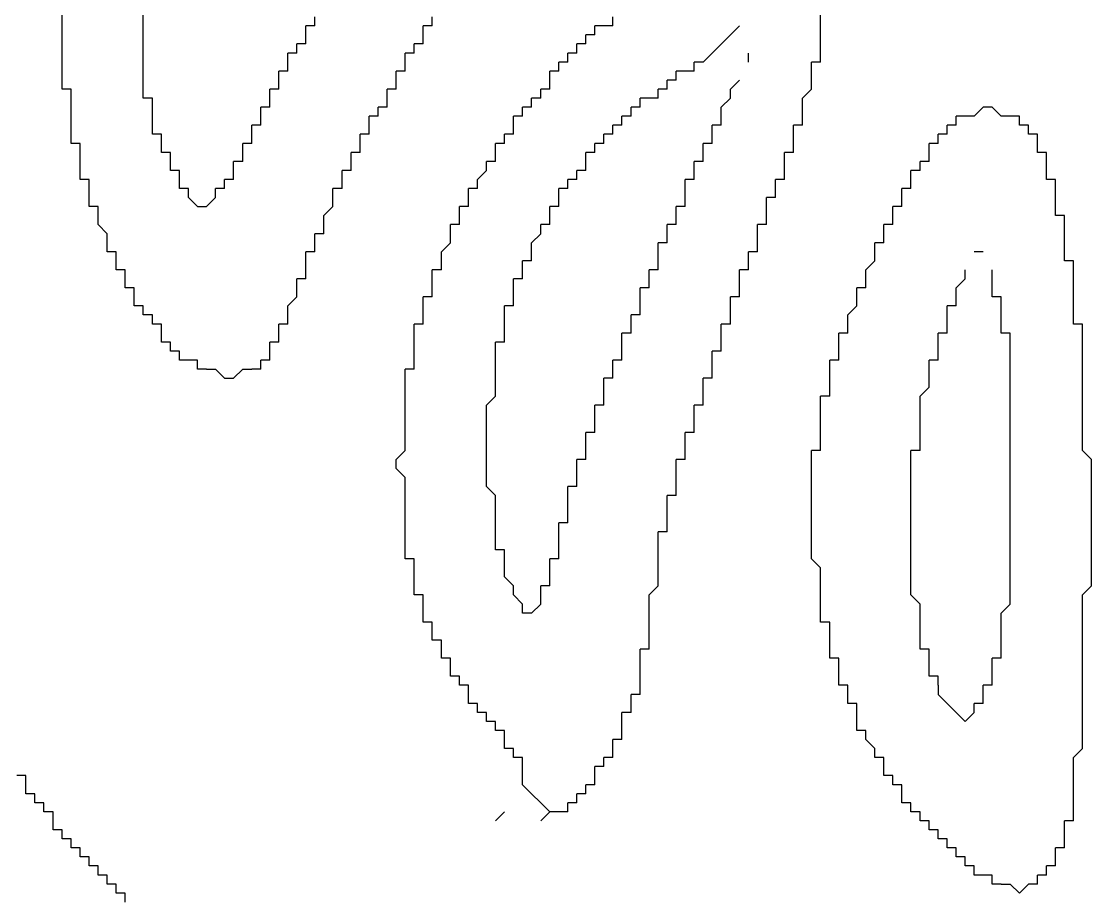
# Model space of a CAD drawing. Extents: x 0.04 to 6.31, y 0.06 to 5.55.
# Drawn here: x 1.422 to 2.656, y 1.453 to 2.464 of the extents above; entities that cross this region are included whole.
import ezdxf

# ---------------------------------------------------------------- set-up
doc = ezdxf.new("R2010")
doc.units = 0
doc.layers.get('0').update_dxf_attribs({"linetype": 'CONTINUOUS'})

msp = doc.modelspace()

# ---------------------------------------------------------------- linework, layer by layer
at = {"color": 7, "linetype": 'CONTINUOUS'}
for points in [[(2.34375, 2.427083), (2.34375, 2.489583), (2.354167, 2.5), (2.354167, 2.510417), (2.34375, 2.520833), (2.34375, 2.5625)], [(1.5625, 2.385417), (1.5625, 2.520833)], [(1.895833, 2.458333), (1.895833, 2.46875)], [(1.895833, 2.458333), (1.885417, 2.458333)], [(1.885417, 2.447917), (1.885417, 2.458333)], [(2.208333, 2.416667), (2.25, 2.458333)], [(1.885417, 2.4375), (1.885417, 2.447917)], [(1.885417, 2.4375), (1.875, 2.4375)], [(1.875, 2.427083), (1.875, 2.4375)], [(1.875, 2.427083), (1.864583, 2.427083)], [(1.864583, 2.416667), (1.864583, 2.427083)], [(2.34375, 2.416667), (2.34375, 2.427083)], [(1.864583, 2.40625), (1.864583, 2.416667)], [(2.208333, 2.416667), (2.197917, 2.416667)], [(2.197917, 2.40625), (2.197917, 2.416667)], [(2.34375, 2.416667), (2.333333, 2.416667)], [(2.333333, 2.40625), (2.333333, 2.416667)], [(1.864583, 2.40625), (1.854167, 2.40625)], [(1.854167, 2.395833), (1.854167, 2.40625)], [(1.854167, 2.385417), (1.854167, 2.395833)], [(2.177083, 2.395833), (2.166667, 2.395833)], [(2.166667, 2.385417), (2.166667, 2.395833)], [(2.1875, 2.40625), (2.177083, 2.40625)], [(2.177083, 2.395833), (2.177083, 2.40625)], [(2.197917, 2.40625), (2.1875, 2.40625)], [(2.322917, 2.354167), (2.322917, 2.375), (2.333333, 2.385417), (2.333333, 2.40625)], [(1.5625, 2.375), (1.5625, 2.385417)], [(1.854167, 2.385417), (1.84375, 2.385417)], [(1.84375, 2.375), (1.84375, 2.385417)], [(2.166667, 2.385417), (2.15625, 2.385417)], [(2.15625, 2.375), (2.15625, 2.385417)], [(1.84375, 2.364583), (1.84375, 2.375)], [(2.145833, 2.375), (2.135417, 2.375)], [(2.135417, 2.364583), (2.135417, 2.375)], [(2.15625, 2.375), (2.145833, 2.375)], [(1.84375, 2.364583), (1.833333, 2.364583)], [(1.833333, 2.354167), (1.833333, 2.364583)], [(2.135417, 2.364583), (2.125, 2.364583)], [(2.125, 2.354167), (2.125, 2.364583)], [(1.833333, 2.354167), (1.822917, 2.354167)], [(1.822917, 2.34375), (1.822917, 2.354167)], [(2.125, 2.354167), (2.114583, 2.354167)], [(2.114583, 2.34375), (2.114583, 2.354167)], [(2.322917, 2.34375), (2.322917, 2.354167)], [(1.572917, 2.333333), (1.572917, 2.34375)], [(1.822917, 2.333333), (1.8125, 2.333333)], [(1.8125, 2.322917), (1.8125, 2.333333)], [(1.822917, 2.333333), (1.822917, 2.34375)], [(2.104167, 2.333333), (2.09375, 2.333333)], [(2.09375, 2.322917), (2.09375, 2.333333)], [(2.114583, 2.34375), (2.104167, 2.34375)], [(2.104167, 2.333333), (2.104167, 2.34375)], [(2.322917, 2.34375), (2.3125, 2.34375)], [(2.3125, 2.333333), (2.3125, 2.34375)], [(2.3125, 2.322917), (2.3125, 2.333333)], [(1.583333, 2.3125), (1.583333, 2.322917)], [(1.8125, 2.3125), (1.8125, 2.322917)], [(2.09375, 2.322917), (2.083333, 2.322917)], [(2.083333, 2.3125), (2.083333, 2.322917)], [(2.3125, 2.3125), (2.3125, 2.322917)], [(1.8125, 2.3125), (1.802083, 2.3125)], [(1.802083, 2.302083), (1.802083, 2.3125)], [(2.083333, 2.3125), (2.072917, 2.3125)], [(2.072917, 2.302083), (2.072917, 2.3125)], [(2.3125, 2.3125), (2.302083, 2.3125)], [(2.302083, 2.302083), (2.302083, 2.3125)], [(1.802083, 2.291667), (1.802083, 2.302083)], [(2.072917, 2.291667), (2.072917, 2.302083)], [(2.302083, 2.291667), (2.302083, 2.302083)], [(2.604167, 2.291667), (2.604167, 2.302083)], [(1.802083, 2.291667), (1.791667, 2.291667)], [(1.791667, 2.28125), (1.791667, 2.291667)], [(2.072917, 2.291667), (2.0625, 2.291667)], [(2.0625, 2.28125), (2.0625, 2.291667)], [(2.302083, 2.28125), (2.302083, 2.291667)], [(2.604167, 2.28125), (2.604167, 2.291667)], [(1.791667, 2.270833), (1.791667, 2.28125)], [(2.0625, 2.28125), (2.052083, 2.28125)], [(2.052083, 2.270833), (2.052083, 2.28125)], [(2.302083, 2.28125), (2.291667, 2.28125)], [(2.291667, 2.270833), (2.291667, 2.28125)], [(1.770833, 2.229167), (1.770833, 2.239583), (1.78125, 2.25), (1.78125, 2.260417)], [(1.791667, 2.270833), (1.78125, 2.270833)], [(1.78125, 2.260417), (1.78125, 2.270833)], [(2.052083, 2.270833), (2.041667, 2.270833)], [(2.041667, 2.260417), (2.041667, 2.270833)], [(2.041667, 2.25), (2.041667, 2.260417)], [(2.291667, 2.260417), (2.28125, 2.260417)], [(2.28125, 2.25), (2.28125, 2.260417)], [(2.291667, 2.260417), (2.291667, 2.270833)], [(2.614583, 2.25), (2.614583, 2.270833)], [(2.041667, 2.25), (2.03125, 2.25)], [(2.03125, 2.239583), (2.03125, 2.25)], [(2.28125, 2.239583), (2.28125, 2.25)], [(2.614583, 2.239583), (2.614583, 2.25)], [(2.03125, 2.229167), (2.03125, 2.239583)], [(2.28125, 2.229167), (2.28125, 2.239583)], [(1.770833, 2.21875), (1.770833, 2.229167)], [(2.03125, 2.229167), (2.020833, 2.229167)], [(2.020833, 2.21875), (2.020833, 2.229167)], [(2.28125, 2.229167), (2.270833, 2.229167)], [(2.270833, 2.21875), (2.270833, 2.229167)], [(2.625, 2.197917), (2.625, 2.229167)], [(1.770833, 2.21875), (1.760417, 2.21875)], [(1.760417, 2.208333), (1.760417, 2.21875)], [(2.010417, 2.197917), (2.010417, 2.208333), (2.020833, 2.21875)], [(2.270833, 2.208333), (2.270833, 2.21875)], [(1.760417, 2.197917), (1.75, 2.197917)], [(1.75, 2.1875), (1.75, 2.197917)], [(1.760417, 2.197917), (1.760417, 2.208333)], [(2.010417, 2.1875), (2.010417, 2.197917)], [(2.270833, 2.197917), (2.260417, 2.197917)], [(2.260417, 2.1875), (2.260417, 2.197917)], [(2.270833, 2.197917), (2.270833, 2.208333)], [(2.53125, 2.197917), (2.520833, 2.197917)], [(2.625, 2.1875), (2.625, 2.197917)], [(1.75, 2.177083), (1.75, 2.1875)], [(2.010417, 2.1875), (2, 2.1875)], [(2, 2.177083), (2, 2.1875)], [(2.260417, 2.177083), (2.260417, 2.1875)], [(2.635417, 2.1875), (2.625, 2.1875)], [(2.635417, 2.177083), (2.635417, 2.1875)], [(1.75, 2.166667), (1.75, 2.177083)], [(2, 2.166667), (2, 2.177083)], [(2.260417, 2.177083), (2.25, 2.177083)], [(2.25, 2.166667), (2.25, 2.177083)], [(2.5, 2.145833), (2.5, 2.15625), (2.510417, 2.166667), (2.510417, 2.177083)], [(2.635417, 2.125), (2.635417, 2.177083)], [(1.75, 2.166667), (1.739583, 2.166667)], [(1.739583, 2.15625), (1.739583, 2.166667)], [(2, 2.166667), (1.989583, 2.166667)], [(1.989583, 2.15625), (1.989583, 2.166667)], [(2.25, 2.15625), (2.25, 2.166667)], [(1.729167, 2.125), (1.729167, 2.135417), (1.739583, 2.145833), (1.739583, 2.15625)], [(1.989583, 2.145833), (1.989583, 2.15625)], [(2.25, 2.145833), (2.25, 2.15625)], [(1.989583, 2.135417), (1.989583, 2.145833)], [(2.25, 2.145833), (2.239583, 2.145833)], [(2.239583, 2.135417), (2.239583, 2.145833)], [(2.5, 2.135417), (2.5, 2.145833)], [(1.729167, 2.114583), (1.729167, 2.125)], [(1.989583, 2.135417), (1.979167, 2.135417)], [(1.979167, 2.125), (1.979167, 2.135417)], [(1.979167, 2.104167), (1.979167, 2.125)], [(2.239583, 2.125), (2.239583, 2.135417)], [(2.239583, 2.114583), (2.239583, 2.125)], [(2.5, 2.135417), (2.489583, 2.135417)], [(2.489583, 2.125), (2.489583, 2.135417)], [(2.489583, 2.114583), (2.489583, 2.125)], [(2.635417, 2.114583), (2.635417, 2.125)], [(1.729167, 2.114583), (1.71875, 2.114583)], [(1.71875, 2.104167), (1.71875, 2.114583)], [(2.239583, 2.114583), (2.229167, 2.114583)], [(2.229167, 2.104167), (2.229167, 2.114583)], [(2.489583, 2.104167), (2.489583, 2.114583)], [(2.645833, 2.114583), (2.635417, 2.114583)], [(1.71875, 2.09375), (1.71875, 2.104167)], [(1.979167, 2.09375), (1.979167, 2.104167)], [(2.229167, 2.09375), (2.229167, 2.104167)], [(2.489583, 2.104167), (2.479167, 2.104167)], [(2.479167, 2.09375), (2.479167, 2.104167)], [(2.635417, 1.552083), (2.635417, 1.614583), (2.645833, 1.625), (2.645833, 1.802083), (2.65625, 1.8125), (2.65625, 1.958333), (2.645833, 1.96875), (2.645833, 2.104167)], [(1.71875, 2.09375), (1.708333, 2.09375)], [(1.708333, 2.083333), (1.708333, 2.09375)], [(1.979167, 2.09375), (1.96875, 2.09375)], [(1.96875, 2.083333), (1.96875, 2.09375)], [(2.229167, 2.083333), (2.229167, 2.09375)], [(2.479167, 2.083333), (2.479167, 2.09375)], [(1.708333, 2.072917), (1.708333, 2.083333)], [(1.96875, 1.864583), (1.96875, 1.916667), (1.958333, 1.927083), (1.958333, 2.020833), (1.96875, 2.03125), (1.96875, 2.083333)], [(2.229167, 2.083333), (2.21875, 2.083333)], [(2.21875, 2.072917), (2.21875, 2.083333)], [(2.479167, 2.072917), (2.479167, 2.083333)], [(1.635417, 2.0625), (1.645833, 2.0625), (1.65625, 2.052083), (1.666667, 2.052083), (1.677083, 2.0625), (1.6875, 2.0625)], [(1.697917, 2.0625), (1.6875, 2.0625)], [(1.708333, 2.072917), (1.697917, 2.072917)], [(1.697917, 2.0625), (1.697917, 2.072917)], [(2.21875, 2.0625), (2.21875, 2.072917)], [(2.21875, 2.052083), (2.21875, 2.0625)], [(2.458333, 1.979167), (2.458333, 2.03125), (2.46875, 2.041667), (2.46875, 2.0625)], [(2.479167, 2.072917), (2.46875, 2.072917)], [(2.46875, 2.0625), (2.46875, 2.072917)], [(2.21875, 2.052083), (2.208333, 2.052083)], [(2.208333, 2.041667), (2.208333, 2.052083)], [(2.208333, 2.03125), (2.208333, 2.041667)], [(2.208333, 2.020833), (2.208333, 2.03125)], [(2.208333, 2.020833), (2.197917, 2.020833)], [(2.197917, 2.010417), (2.197917, 2.020833)], [(2.197917, 2), (2.197917, 2.010417)], [(2.197917, 1.989583), (2.197917, 2)], [(2.197917, 1.989583), (2.1875, 1.989583)], [(2.1875, 1.979167), (2.1875, 1.989583)], [(2.1875, 1.96875), (2.1875, 1.979167)], [(2.458333, 1.96875), (2.458333, 1.979167)], [(2.1875, 1.958333), (2.1875, 1.96875)], [(2.458333, 1.96875), (2.447917, 1.96875)], [(2.447917, 1.958333), (2.447917, 1.96875)], [(2.1875, 1.958333), (2.177083, 1.958333)], [(2.177083, 1.947917), (2.177083, 1.958333)], [(2.458333, 1.75), (2.458333, 1.791667), (2.447917, 1.802083), (2.447917, 1.958333)], [(2.177083, 1.927083), (2.177083, 1.947917)], [(2.177083, 1.916667), (2.177083, 1.927083)], [(2.177083, 1.916667), (2.166667, 1.916667)], [(2.166667, 1.90625), (2.166667, 1.916667)], [(2.166667, 1.885417), (2.166667, 1.90625)], [(2.166667, 1.875), (2.166667, 1.885417)], [(1.96875, 1.854167), (1.96875, 1.864583)], [(2.145833, 1.75), (2.145833, 1.802083), (2.15625, 1.8125), (2.15625, 1.864583)], [(2.166667, 1.875), (2.15625, 1.875)], [(2.15625, 1.864583), (2.15625, 1.875)], [(2.145833, 1.739583), (2.145833, 1.75)], [(2.458333, 1.739583), (2.458333, 1.75)], [(2.145833, 1.739583), (2.135417, 1.739583)], [(2.135417, 1.729167), (2.135417, 1.739583)], [(2.135417, 1.697917), (2.135417, 1.729167)], [(2.46875, 1.71875), (2.46875, 1.729167)], [(2.46875, 1.708333), (2.46875, 1.71875)], [(2.135417, 1.6875), (2.135417, 1.697917)], [(2.135417, 1.6875), (2.125, 1.6875)], [(2.125, 1.677083), (2.125, 1.6875)], [(2.125, 1.666667), (2.114583, 1.666667)], [(2.114583, 1.65625), (2.114583, 1.666667)], [(2.125, 1.666667), (2.125, 1.677083)], [(2.114583, 1.645833), (2.114583, 1.65625)], [(2.114583, 1.635417), (2.114583, 1.645833)], [(2.114583, 1.635417), (2.104167, 1.635417)], [(2.104167, 1.625), (2.104167, 1.635417)], [(2.104167, 1.614583), (2.104167, 1.625)], [(2.104167, 1.614583), (2.09375, 1.614583)], [(2.09375, 1.604167), (2.09375, 1.614583)], [(2.09375, 1.604167), (2.083333, 1.604167)], [(2.083333, 1.59375), (2.083333, 1.604167)], [(2.083333, 1.583333), (2.083333, 1.59375)], [(2.083333, 1.583333), (2.072917, 1.583333)], [(2.072917, 1.572917), (2.072917, 1.583333)], [(2.072917, 1.572917), (2.0625, 1.572917)], [(2.0625, 1.5625), (2.0625, 1.572917)], [(2.0625, 1.5625), (2.052083, 1.5625)], [(2.052083, 1.552083), (2.052083, 1.5625)], [(2.020833, 1.541667), (2.03125, 1.552083)], [(2.041667, 1.552083), (2.03125, 1.552083)], [(2.052083, 1.552083), (2.041667, 1.552083)], [(2.635417, 1.541667), (2.635417, 1.552083)], [(2.635417, 1.541667), (2.625, 1.541667)], [(2.625, 1.53125), (2.625, 1.541667)], [(2.625, 1.520833), (2.625, 1.53125)], [(2.625, 1.510417), (2.625, 1.520833)], [(2.625, 1.510417), (2.614583, 1.510417)], [(2.614583, 1.5), (2.614583, 1.510417)], [(2.614583, 1.489583), (2.614583, 1.5)], [(2.614583, 1.489583), (2.604167, 1.489583)], [(2.604167, 1.479167), (2.604167, 1.489583)], [(2.604167, 1.479167), (2.59375, 1.479167)], [(2.59375, 1.46875), (2.59375, 1.479167)], [(2.552083, 1.46875), (2.5625, 1.46875), (2.572917, 1.458333), (2.583333, 1.46875)], [(2.59375, 1.46875), (2.583333, 1.46875)]]:
    msp.add_lwpolyline(points, dxfattribs=at)
at = {"color": 255, "linetype": 'CONTINUOUS'}
for points in [[(1.46875, 2.395833), (1.46875, 2.520833)], [(1.760417, 2.458333), (1.760417, 2.46875)], [(2.104167, 2.458333), (2.104167, 2.46875)], [(1.760417, 2.458333), (1.75, 2.458333)], [(1.75, 2.447917), (1.75, 2.458333)], [(2.09375, 2.458333), (2.083333, 2.458333)], [(2.083333, 2.447917), (2.083333, 2.458333)], [(2.104167, 2.458333), (2.09375, 2.458333)], [(1.75, 2.4375), (1.75, 2.447917)], [(2.083333, 2.447917), (2.072917, 2.447917)], [(2.072917, 2.4375), (2.072917, 2.447917)], [(1.75, 2.4375), (1.739583, 2.4375)], [(1.739583, 2.427083), (1.739583, 2.4375)], [(2.072917, 2.4375), (2.0625, 2.4375)], [(2.0625, 2.427083), (2.0625, 2.4375)], [(1.739583, 2.427083), (1.729167, 2.427083)], [(1.729167, 2.416667), (1.729167, 2.427083)], [(2.0625, 2.427083), (2.052083, 2.427083)], [(2.052083, 2.416667), (2.052083, 2.427083)], [(1.729167, 2.40625), (1.729167, 2.416667)], [(2.052083, 2.416667), (2.041667, 2.416667)], [(2.041667, 2.40625), (2.041667, 2.416667)], [(1.46875, 2.385417), (1.46875, 2.395833)], [(1.729167, 2.40625), (1.71875, 2.40625)], [(1.71875, 2.395833), (1.71875, 2.40625)], [(1.71875, 2.385417), (1.71875, 2.395833)], [(2.041667, 2.40625), (2.03125, 2.40625)], [(2.03125, 2.395833), (2.03125, 2.40625)], [(2.03125, 2.385417), (2.03125, 2.395833)], [(2.229167, 2.354167), (2.229167, 2.364583), (2.239583, 2.375), (2.239583, 2.385417), (2.25, 2.395833)], [(1.479167, 2.385417), (1.46875, 2.385417)], [(1.71875, 2.385417), (1.708333, 2.385417)], [(1.708333, 2.375), (1.708333, 2.385417)], [(2.03125, 2.385417), (2.020833, 2.385417)], [(2.020833, 2.375), (2.020833, 2.385417)], [(1.479167, 2.333333), (1.479167, 2.375)], [(1.708333, 2.364583), (1.708333, 2.375)], [(2.020833, 2.375), (2.010417, 2.375)], [(2.010417, 2.364583), (2.010417, 2.375)], [(1.708333, 2.364583), (1.697917, 2.364583)], [(1.697917, 2.354167), (1.697917, 2.364583)], [(2.010417, 2.364583), (2, 2.364583)], [(2, 2.354167), (2, 2.364583)], [(2.5625, 2.354167), (2.552083, 2.354167), (2.541667, 2.364583), (2.53125, 2.364583), (2.520833, 2.354167), (2.510417, 2.354167)], [(1.697917, 2.34375), (1.697917, 2.354167)], [(2, 2.354167), (1.989583, 2.354167)], [(1.989583, 2.34375), (1.989583, 2.354167)], [(2.229167, 2.34375), (2.229167, 2.354167)], [(2.510417, 2.354167), (2.5, 2.354167)], [(2.5, 2.34375), (2.5, 2.354167)], [(1.479167, 2.322917), (1.479167, 2.333333)], [(1.697917, 2.34375), (1.6875, 2.34375)], [(1.6875, 2.333333), (1.6875, 2.34375)], [(1.6875, 2.322917), (1.6875, 2.333333)], [(1.989583, 2.333333), (1.979167, 2.333333)], [(1.979167, 2.322917), (1.979167, 2.333333)], [(1.989583, 2.333333), (1.989583, 2.34375)], [(2.229167, 2.34375), (2.21875, 2.34375)], [(2.21875, 2.333333), (2.21875, 2.34375)], [(2.21875, 2.322917), (2.21875, 2.333333)], [(2.489583, 2.333333), (2.479167, 2.333333)], [(2.479167, 2.322917), (2.479167, 2.333333)], [(2.5, 2.34375), (2.489583, 2.34375)], [(2.489583, 2.333333), (2.489583, 2.34375)], [(1.489583, 2.322917), (1.479167, 2.322917)], [(1.6875, 2.322917), (1.677083, 2.322917)], [(1.677083, 2.3125), (1.677083, 2.322917)], [(1.979167, 2.322917), (1.96875, 2.322917)], [(1.96875, 2.3125), (1.96875, 2.322917)], [(2.21875, 2.322917), (2.208333, 2.322917)], [(2.208333, 2.3125), (2.208333, 2.322917)], [(2.479167, 2.322917), (2.46875, 2.322917)], [(2.46875, 2.3125), (2.46875, 2.322917)], [(1.489583, 2.291667), (1.489583, 2.3125)], [(1.677083, 2.302083), (1.677083, 2.3125)], [(1.96875, 2.302083), (1.96875, 2.3125)], [(2.208333, 2.302083), (2.208333, 2.3125)], [(2.46875, 2.302083), (2.46875, 2.3125)], [(1.677083, 2.302083), (1.666667, 2.302083)], [(1.666667, 2.291667), (1.666667, 2.302083)], [(1.96875, 2.302083), (1.958333, 2.302083)], [(1.958333, 2.291667), (1.958333, 2.302083)], [(2.208333, 2.302083), (2.197917, 2.302083)], [(2.197917, 2.291667), (2.197917, 2.302083)], [(2.46875, 2.302083), (2.458333, 2.302083)], [(2.458333, 2.291667), (2.458333, 2.302083)], [(1.489583, 2.28125), (1.489583, 2.291667)], [(1.666667, 2.28125), (1.666667, 2.291667)], [(1.947917, 2.28125), (1.958333, 2.291667)], [(2.197917, 2.28125), (2.197917, 2.291667)], [(2.458333, 2.291667), (2.447917, 2.291667)], [(2.447917, 2.28125), (2.447917, 2.291667)], [(1.5, 2.28125), (1.489583, 2.28125)], [(1.5, 2.270833), (1.5, 2.28125)], [(1.666667, 2.28125), (1.65625, 2.28125)], [(1.65625, 2.270833), (1.65625, 2.28125)], [(1.947917, 2.270833), (1.947917, 2.28125)], [(2.197917, 2.28125), (2.1875, 2.28125)], [(2.1875, 2.270833), (2.1875, 2.28125)], [(2.447917, 2.270833), (2.447917, 2.28125)], [(1.5, 2.260417), (1.5, 2.270833)], [(1.5, 2.25), (1.5, 2.260417)], [(1.65625, 2.270833), (1.645833, 2.270833)], [(1.645833, 2.260417), (1.645833, 2.270833)], [(1.947917, 2.270833), (1.9375, 2.270833)], [(1.9375, 2.260417), (1.9375, 2.270833)], [(1.9375, 2.25), (1.9375, 2.260417)], [(2.1875, 2.260417), (2.1875, 2.270833)], [(2.1875, 2.25), (2.1875, 2.260417)], [(2.447917, 2.270833), (2.4375, 2.270833)], [(2.4375, 2.260417), (2.4375, 2.270833)], [(2.4375, 2.25), (2.4375, 2.260417)], [(1.510417, 2.25), (1.5, 2.25)], [(1.9375, 2.25), (1.927083, 2.25)], [(1.927083, 2.239583), (1.927083, 2.25)], [(2.1875, 2.25), (2.177083, 2.25)], [(2.177083, 2.239583), (2.177083, 2.25)], [(2.4375, 2.25), (2.427083, 2.25)], [(2.427083, 2.239583), (2.427083, 2.25)], [(1.520833, 2.208333), (1.520833, 2.21875), (1.510417, 2.229167), (1.510417, 2.239583)], [(1.927083, 2.229167), (1.927083, 2.239583)], [(2.177083, 2.229167), (2.177083, 2.239583)], [(2.427083, 2.229167), (2.427083, 2.239583)], [(1.927083, 2.229167), (1.916667, 2.229167)], [(1.916667, 2.21875), (1.916667, 2.229167)], [(2.177083, 2.229167), (2.166667, 2.229167)], [(2.166667, 2.21875), (2.166667, 2.229167)], [(2.427083, 2.229167), (2.416667, 2.229167)], [(2.416667, 2.21875), (2.416667, 2.229167)], [(1.90625, 2.1875), (1.90625, 2.197917), (1.916667, 2.208333), (1.916667, 2.21875)], [(2.166667, 2.208333), (2.166667, 2.21875)], [(2.416667, 2.208333), (2.416667, 2.21875)], [(1.520833, 2.197917), (1.520833, 2.208333)], [(1.53125, 2.197917), (1.520833, 2.197917)], [(2.166667, 2.208333), (2.15625, 2.208333)], [(2.15625, 2.197917), (2.15625, 2.208333)], [(2.15625, 2.1875), (2.15625, 2.197917)], [(2.395833, 2.166667), (2.395833, 2.177083), (2.40625, 2.1875), (2.40625, 2.197917)], [(2.416667, 2.208333), (2.40625, 2.208333)], [(2.40625, 2.197917), (2.40625, 2.208333)], [(1.53125, 2.177083), (1.53125, 2.1875)], [(1.90625, 2.177083), (1.90625, 2.1875)], [(2.15625, 2.177083), (2.15625, 2.1875)], [(1.541667, 2.177083), (1.53125, 2.177083)], [(1.90625, 2.177083), (1.895833, 2.177083)], [(1.895833, 2.166667), (1.895833, 2.177083)], [(2.15625, 2.177083), (2.145833, 2.177083)], [(2.145833, 2.166667), (2.145833, 2.177083)], [(2.541667, 2.15625), (2.541667, 2.177083)], [(1.541667, 2.15625), (1.541667, 2.166667)], [(1.895833, 2.15625), (1.895833, 2.166667)], [(2.145833, 2.15625), (2.145833, 2.166667)], [(2.395833, 2.15625), (2.395833, 2.166667)], [(1.552083, 2.15625), (1.541667, 2.15625)], [(1.895833, 2.145833), (1.895833, 2.15625)], [(2.145833, 2.15625), (2.135417, 2.15625)], [(2.135417, 2.145833), (2.135417, 2.15625)], [(2.395833, 2.15625), (2.385417, 2.15625)], [(2.385417, 2.145833), (2.385417, 2.15625)], [(2.541667, 2.145833), (2.541667, 2.15625)], [(1.552083, 2.135417), (1.552083, 2.145833)], [(1.895833, 2.145833), (1.885417, 2.145833)], [(1.885417, 2.135417), (1.885417, 2.145833)], [(2.135417, 2.135417), (2.135417, 2.145833)], [(2.375, 2.114583), (2.375, 2.125), (2.385417, 2.135417), (2.385417, 2.145833)], [(2.552083, 2.145833), (2.541667, 2.145833)], [(1.5625, 2.135417), (1.552083, 2.135417)], [(1.885417, 2.125), (1.885417, 2.135417)], [(1.885417, 2.114583), (1.885417, 2.125)], [(2.135417, 2.125), (2.125, 2.125)], [(2.125, 2.114583), (2.125, 2.125)], [(2.135417, 2.125), (2.135417, 2.135417)], [(2.552083, 2.114583), (2.552083, 2.135417)], [(1.885417, 2.114583), (1.875, 2.114583)], [(1.875, 2.104167), (1.875, 2.114583)], [(2.125, 2.104167), (2.125, 2.114583)], [(2.375, 2.104167), (2.375, 2.114583)], [(2.552083, 2.104167), (2.552083, 2.114583)], [(1.875, 2.072917), (1.875, 2.104167)], [(2.125, 2.104167), (2.114583, 2.104167)], [(2.114583, 2.09375), (2.114583, 2.104167)], [(2.375, 2.104167), (2.364583, 2.104167)], [(2.364583, 2.09375), (2.364583, 2.104167)], [(2.5625, 2.104167), (2.552083, 2.104167)], [(2.5625, 2.09375), (2.5625, 2.104167)], [(1.59375, 2.09375), (1.583333, 2.09375)], [(2.114583, 2.083333), (2.114583, 2.09375)], [(2.364583, 2.083333), (2.364583, 2.09375)], [(2.552083, 1.739583), (2.552083, 1.78125), (2.5625, 1.791667), (2.5625, 2.09375)], [(2.114583, 2.072917), (2.114583, 2.083333)], [(2.364583, 2.072917), (2.364583, 2.083333)], [(1.875, 2.0625), (1.864583, 2.0625)], [(1.864583, 2.052083), (1.864583, 2.0625)], [(1.875, 2.0625), (1.875, 2.072917)], [(2.114583, 2.072917), (2.104167, 2.072917)], [(2.104167, 2.0625), (2.104167, 2.072917)], [(2.104167, 2.052083), (2.104167, 2.0625)], [(2.364583, 2.072917), (2.354167, 2.072917)], [(2.354167, 2.0625), (2.354167, 2.072917)], [(2.354167, 2.041667), (2.354167, 2.0625)], [(1.864583, 1.854167), (1.864583, 1.9375), (1.854167, 1.947917), (1.854167, 1.958333), (1.864583, 1.96875), (1.864583, 2.052083)], [(2.104167, 2.052083), (2.09375, 2.052083)], [(2.09375, 2.041667), (2.09375, 2.052083)], [(2.09375, 2.03125), (2.09375, 2.041667)], [(2.354167, 2.03125), (2.354167, 2.041667)], [(2.09375, 2.020833), (2.09375, 2.03125)], [(2.354167, 2.03125), (2.34375, 2.03125)], [(2.34375, 2.020833), (2.34375, 2.03125)], [(2.09375, 2.020833), (2.083333, 2.020833)], [(2.083333, 2.010417), (2.083333, 2.020833)], [(2.34375, 1.979167), (2.34375, 2.020833)], [(2.083333, 2), (2.083333, 2.010417)], [(2.083333, 1.989583), (2.083333, 2)], [(2.083333, 1.989583), (2.072917, 1.989583)], [(2.072917, 1.979167), (2.072917, 1.989583)], [(2.072917, 1.96875), (2.072917, 1.979167)], [(2.34375, 1.96875), (2.34375, 1.979167)], [(2.072917, 1.958333), (2.072917, 1.96875)], [(2.34375, 1.96875), (2.333333, 1.96875)], [(2.333333, 1.958333), (2.333333, 1.96875)], [(2.072917, 1.958333), (2.0625, 1.958333)], [(2.0625, 1.947917), (2.0625, 1.958333)], [(2.34375, 1.78125), (2.34375, 1.833333), (2.333333, 1.84375), (2.333333, 1.958333)], [(2.0625, 1.9375), (2.0625, 1.947917)], [(2.0625, 1.927083), (2.052083, 1.927083)], [(2.052083, 1.916667), (2.052083, 1.927083)], [(2.0625, 1.927083), (2.0625, 1.9375)], [(2.052083, 1.895833), (2.052083, 1.916667)], [(2.052083, 1.885417), (2.052083, 1.895833)], [(2.052083, 1.885417), (2.041667, 1.885417)], [(2.041667, 1.875), (2.041667, 1.885417)], [(2.041667, 1.854167), (2.041667, 1.875)], [(1.864583, 1.84375), (1.864583, 1.854167)], [(2.041667, 1.84375), (2.041667, 1.854167)], [(1.875, 1.84375), (1.864583, 1.84375)], [(2.041667, 1.84375), (2.03125, 1.84375)], [(2.03125, 1.833333), (2.03125, 1.84375)], [(1.875, 1.8125), (1.875, 1.833333)], [(2.03125, 1.822917), (2.03125, 1.833333)], [(2.03125, 1.8125), (2.03125, 1.822917)], [(1.875, 1.802083), (1.875, 1.8125)], [(2.03125, 1.8125), (2.020833, 1.8125)], [(2.020833, 1.802083), (2.020833, 1.8125)], [(1.885417, 1.802083), (1.875, 1.802083)], [(1.885417, 1.791667), (1.885417, 1.802083)], [(1.885417, 1.78125), (1.885417, 1.791667)], [(2.010417, 1.78125), (2.020833, 1.791667), (2.020833, 1.802083)], [(1.885417, 1.770833), (1.885417, 1.78125)], [(2.34375, 1.770833), (2.34375, 1.78125)], [(1.895833, 1.770833), (1.885417, 1.770833)], [(2.354167, 1.770833), (2.34375, 1.770833)], [(2.354167, 1.760417), (2.354167, 1.770833)], [(1.895833, 1.75), (1.895833, 1.760417)], [(2.354167, 1.739583), (2.354167, 1.760417)], [(1.90625, 1.75), (1.895833, 1.75)], [(1.90625, 1.729167), (1.90625, 1.739583)], [(1.916667, 1.729167), (1.90625, 1.729167)], [(2.354167, 1.729167), (2.354167, 1.739583)], [(2.364583, 1.729167), (2.354167, 1.729167)], [(2.364583, 1.71875), (2.364583, 1.729167)], [(2.552083, 1.729167), (2.541667, 1.729167)], [(2.541667, 1.71875), (2.541667, 1.729167)], [(2.552083, 1.729167), (2.552083, 1.739583)], [(1.916667, 1.708333), (1.916667, 1.71875)], [(2.364583, 1.708333), (2.364583, 1.71875)], [(2.541667, 1.708333), (2.541667, 1.71875)], [(1.927083, 1.708333), (1.916667, 1.708333)], [(2.364583, 1.697917), (2.364583, 1.708333)], [(2.541667, 1.697917), (2.541667, 1.708333)], [(2.375, 1.697917), (2.364583, 1.697917)], [(2.541667, 1.697917), (2.53125, 1.697917)], [(2.53125, 1.6875), (2.53125, 1.697917)], [(1.9375, 1.677083), (1.9375, 1.6875)], [(2.375, 1.677083), (2.375, 1.6875)], [(2.53125, 1.677083), (2.53125, 1.6875)], [(1.947917, 1.677083), (1.9375, 1.677083)], [(1.958333, 1.666667), (1.947917, 1.666667)], [(2.385417, 1.677083), (2.375, 1.677083)], [(2.385417, 1.65625), (2.385417, 1.666667)], [(2.53125, 1.677083), (2.520833, 1.677083)], [(2.520833, 1.666667), (2.520833, 1.677083)], [(2.385417, 1.645833), (2.385417, 1.65625)], [(2.395833, 1.645833), (2.385417, 1.645833)], [(1.979167, 1.625), (1.979167, 1.635417)], [(2.40625, 1.625), (2.395833, 1.635417)], [(1.989583, 1.625), (1.979167, 1.625)], [(2.40625, 1.614583), (2.40625, 1.625)], [(2, 1.614583), (1.989583, 1.614583)], [(2.416667, 1.59375), (2.416667, 1.604167)], [(2.427083, 1.59375), (2.416667, 1.59375)], [(2.4375, 1.5625), (2.4375, 1.572917)], [(2.447917, 1.5625), (2.4375, 1.5625)], [(1.96875, 1.541667), (1.979167, 1.552083)], [(1.489583, 1.5), (1.489583, 1.510417)], [(1.5, 1.489583), (1.5, 1.5)], [(1.510417, 1.479167), (1.510417, 1.489583)], [(1.520833, 1.46875), (1.520833, 1.479167)], [(1.53125, 1.458333), (1.53125, 1.46875)], [(1.541667, 1.447917), (1.541667, 1.458333)]]:
    msp.add_lwpolyline(points, dxfattribs=at)
at = {"color": 250, "linetype": 'CONTINUOUS'}
for points in [[(2.260417, 2.416667), (2.260417, 2.427083)], [(1.572917, 2.375), (1.5625, 2.375)], [(1.572917, 2.34375), (1.572917, 2.364583)], [(1.583333, 2.333333), (1.572917, 2.333333)], [(2.59375, 2.3125), (2.59375, 2.322917)], [(1.59375, 2.3125), (1.583333, 2.3125)], [(2.604167, 2.3125), (2.59375, 2.3125)], [(1.59375, 2.291667), (1.59375, 2.302083)], [(1.604167, 2.270833), (1.604167, 2.28125)], [(2.614583, 2.28125), (2.604167, 2.28125)], [(2.614583, 2.270833), (2.614583, 2.28125)], [(1.614583, 2.270833), (1.604167, 2.270833)], [(2.625, 2.239583), (2.614583, 2.239583)], [(2.625, 2.229167), (2.625, 2.239583)], [(2.645833, 2.104167), (2.645833, 2.114583)], [(1.625, 2.072917), (1.614583, 2.072917)], [(1.625, 2.0625), (1.625, 2.072917)], [(1.979167, 1.854167), (1.96875, 1.854167)], [(1.979167, 1.84375), (1.979167, 1.854167)], [(2, 1.791667), (1.989583, 1.802083), (1.989583, 1.8125), (1.979167, 1.822917), (1.979167, 1.84375)], [(2.46875, 1.739583), (2.458333, 1.739583)], [(2.46875, 1.729167), (2.46875, 1.739583)], [(2.479167, 1.708333), (2.46875, 1.708333)], [(1.427083, 1.572917), (1.427083, 1.583333)], [(1.4375, 1.572917), (1.427083, 1.572917)], [(1.458333, 1.53125), (1.458333, 1.541667)], [(1.46875, 1.53125), (1.458333, 1.53125)], [(2.541667, 1.479167), (2.53125, 1.479167)], [(2.541667, 1.46875), (2.541667, 1.479167)]]:
    msp.add_lwpolyline(points, dxfattribs=at)
at = {"color": 254, "linetype": 'CONTINUOUS'}
for points in [[(1.479167, 2.375), (1.479167, 2.385417)], [(2.572917, 2.354167), (2.5625, 2.354167)], [(2.572917, 2.34375), (2.572917, 2.354167)], [(1.489583, 2.3125), (1.489583, 2.322917)], [(1.510417, 2.239583), (1.510417, 2.25)], [(1.53125, 2.1875), (1.53125, 2.197917)], [(1.552083, 2.145833), (1.552083, 2.15625)], [(2.552083, 2.135417), (2.552083, 2.145833)], [(1.5625, 2.125), (1.5625, 2.135417)], [(1.572917, 2.125), (1.5625, 2.125)], [(1.583333, 2.09375), (1.583333, 2.104167)], [(1.604167, 2.083333), (1.59375, 2.083333)], [(1.614583, 2.072917), (1.604167, 2.072917)], [(1.875, 1.833333), (1.875, 1.84375)], [(1.895833, 1.760417), (1.895833, 1.770833)], [(1.9375, 1.697917), (1.927083, 1.697917)], [(2.375, 1.6875), (2.375, 1.697917)], [(1.947917, 1.666667), (1.947917, 1.677083)], [(1.96875, 1.65625), (1.958333, 1.65625)], [(2.395833, 1.635417), (2.395833, 1.645833)], [(1.989583, 1.614583), (1.989583, 1.625)], [(2.416667, 1.614583), (2.40625, 1.614583)], [(1.427083, 1.583333), (1.427083, 1.59375)], [(2.03125, 1.552083), (2, 1.583333), (2, 1.604167)], [(2.447917, 1.552083), (2.447917, 1.5625)], [(1.458333, 1.541667), (1.458333, 1.552083)], [(2.458333, 1.552083), (2.447917, 1.552083)], [(2.46875, 1.541667), (2.458333, 1.541667)], [(1.479167, 1.510417), (1.479167, 1.520833)], [(1.5, 1.5), (1.489583, 1.5)], [(1.510417, 1.489583), (1.5, 1.489583)], [(1.520833, 1.479167), (1.510417, 1.479167)], [(1.53125, 1.46875), (1.520833, 1.46875)], [(1.541667, 1.458333), (1.53125, 1.458333)]]:
    msp.add_lwpolyline(points, dxfattribs=at)
at = {"color": 251, "linetype": 'CONTINUOUS'}
for points in [[(1.572917, 2.364583), (1.572917, 2.375)], [(1.583333, 2.322917), (1.583333, 2.333333)], [(2.583333, 2.34375), (2.572917, 2.34375)], [(2.59375, 2.333333), (2.583333, 2.333333)], [(1.604167, 2.291667), (1.59375, 2.291667)], [(1.583333, 2.104167), (1.583333, 2.114583)], [(1.635417, 2.0625), (1.625, 2.0625)], [(2.479167, 1.697917), (2.479167, 1.708333)], [(1.9375, 1.6875), (1.9375, 1.697917)], [(2.479167, 1.697917), (2.479167, 1.6875), (2.510417, 1.65625), (2.520833, 1.666667)], [(1.979167, 1.635417), (1.979167, 1.645833)], [(2.4375, 1.572917), (2.4375, 1.583333)], [(1.4375, 1.5625), (1.4375, 1.572917)], [(1.447917, 1.5625), (1.4375, 1.5625)], [(2.46875, 1.53125), (2.46875, 1.541667)], [(2.479167, 1.520833), (2.479167, 1.53125)], [(1.479167, 1.520833), (1.46875, 1.520833)], [(2.489583, 1.510417), (2.489583, 1.520833)], [(2.5, 1.5), (2.5, 1.510417)], [(2.510417, 1.489583), (2.510417, 1.5)], [(2.520833, 1.479167), (2.520833, 1.489583)], [(2.552083, 1.46875), (2.541667, 1.46875)]]:
    msp.add_lwpolyline(points, dxfattribs=at)
at = {"color": 253, "linetype": 'CONTINUOUS'}
for points in [[(2.583333, 2.333333), (2.583333, 2.34375)], [(2.59375, 2.322917), (2.59375, 2.333333)], [(1.604167, 2.28125), (1.604167, 2.291667)], [(1.541667, 2.166667), (1.541667, 2.177083)], [(1.583333, 2.114583), (1.572917, 2.114583)], [(1.59375, 2.083333), (1.59375, 2.09375)], [(1.604167, 2.072917), (1.604167, 2.083333)], [(1.90625, 1.739583), (1.90625, 1.75)], [(1.916667, 1.71875), (1.916667, 1.729167)], [(1.927083, 1.697917), (1.927083, 1.708333)], [(1.958333, 1.65625), (1.958333, 1.666667)], [(2.385417, 1.666667), (2.385417, 1.677083)], [(1.979167, 1.645833), (1.96875, 1.645833)], [(2, 1.604167), (2, 1.614583)], [(2.427083, 1.583333), (2.427083, 1.59375)], [(2.4375, 1.583333), (2.427083, 1.583333)], [(1.447917, 1.552083), (1.447917, 1.5625)], [(2.479167, 1.53125), (2.46875, 1.53125)], [(2.520833, 1.489583), (2.510417, 1.489583)], [(2.53125, 1.479167), (2.520833, 1.479167)]]:
    msp.add_lwpolyline(points, dxfattribs=at)
at = {"color": 252, "linetype": 'CONTINUOUS'}
for points in [[(1.59375, 2.302083), (1.59375, 2.3125)], [(2.604167, 2.302083), (2.604167, 2.3125)], [(1.614583, 2.260417), (1.614583, 2.270833)], [(1.614583, 2.260417), (1.625, 2.25), (1.635417, 2.25), (1.645833, 2.260417)], [(1.572917, 2.114583), (1.572917, 2.125)], [(2.010417, 1.78125), (2, 1.78125), (2, 1.791667)], [(1.96875, 1.645833), (1.96875, 1.65625)], [(2.416667, 1.604167), (2.416667, 1.614583)], [(1.427083, 1.59375), (1.416667, 1.59375)], [(1.458333, 1.552083), (1.447917, 1.552083)], [(2.458333, 1.541667), (2.458333, 1.552083)], [(1.46875, 1.520833), (1.46875, 1.53125)], [(2.489583, 1.520833), (2.479167, 1.520833)], [(1.489583, 1.510417), (1.479167, 1.510417)], [(2.5, 1.510417), (2.489583, 1.510417)], [(2.510417, 1.5), (2.5, 1.5)]]:
    msp.add_lwpolyline(points, dxfattribs=at)

doc.saveas('drawing.dxf')
